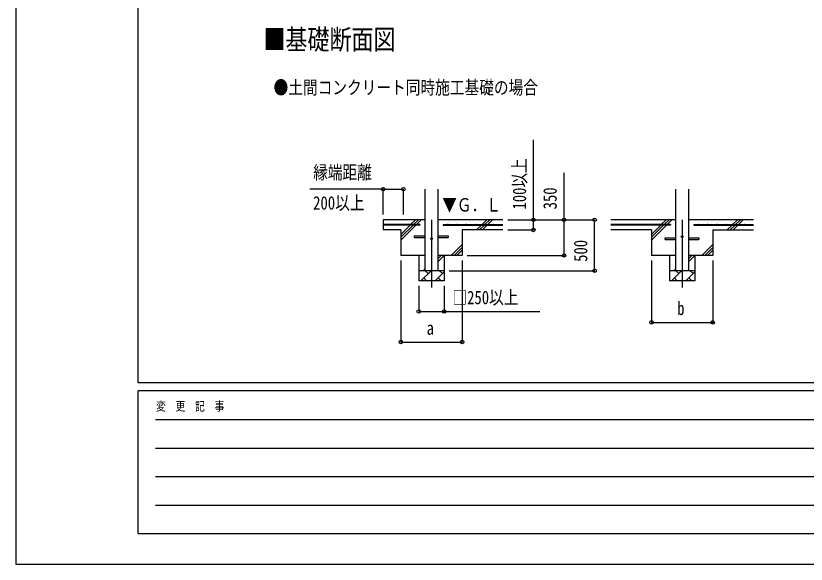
# Model space of a CAD drawing. Units: millimetres, scale not verified. Extents: x -16820 to 16820, y -11880 to 11880.
# Drawn here: x -16820 to -9069, y -11880 to -6499 of the extents above; entities that cross this region are included whole.
import ezdxf
from ezdxf.enums import TextEntityAlignment as Align

# ---------------------------------------------------------------- set-up
doc = ezdxf.new("R2010")
doc.units = ezdxf.units.MM
doc.header["$LTSCALE"] = 50
for name, color, linetype in [('0-2_USER1', 3, 'Continuous'), ('0-3_YKK_12', 2, 'Continuous'), ('0-4_YKK_13', 4, 'Continuous'), ('0-5_YKK_A1', 4, 'Continuous'), ('0-6_YKK_D', 6, 'Continuous'), ('0-7_YKK_ZWAK', 7, 'Continuous')]:
    doc.layers.add(name, color=color, linetype=linetype)
doc.styles.add('ＭＳ ゴシック', font='')
doc.styles.get('ＭＳ ゴシック').set_extended_font_data('MS Gothic')

msp = doc.modelspace()

# ---------------------------------------------------------------- linework, layer by layer
at = {"layer": '0-3_YKK_12'}
for p, q in [((-12743.92, -8500), (-12743.92, -9165.95)), ((-10285.92, -8500), (-10285.92, -9165.95))]:
    msp.add_line(p, q, dxfattribs=at)
at = {"layer": '0-4_YKK_13'}
for p, q in [((-12908.92, -8657), (-12806.42, -8657)), ((-12908.92, -8673), (-12908.92, -8657)), ((-12908.92, -8673), (-12806.42, -8673)), ((-12681.42, -8657), (-12578.92, -8657)), ((-12681.42, -8673), (-12578.92, -8673)), ((-12578.92, -8657), (-12578.92, -8673)), ((-10450.92, -8677), (-10348.42, -8677)), ((-10450.92, -8693), (-10450.92, -8677)), ((-10223.42, -8677), (-10120.92, -8677)), ((-10120.92, -8677), (-10120.92, -8693)), ((-10450.92, -8693), (-10348.42, -8693)), ((-10223.42, -8693), (-10120.92, -8693))]:
    msp.add_line(p, q, dxfattribs=at)
for centre in [(-12743.92, -8685), (-10285.92, -8665)]:
    msp.add_circle(centre, 8, dxfattribs=at)
at = {"layer": '0-5_YKK_A1'}
for p, q in [((-12806.42, -9000), (-12806.42, -8200)), ((-12681.42, -8200), (-12681.42, -9000)), ((-10348.42, -9000), (-10348.42, -8200)), ((-10223.42, -8200), (-10223.42, -9000)), ((-12806.42, -8500), (-13218.92, -8500)), ((-13218.92, -8500), (-13218.92, -8600)), ((-12947.99, -8547.5), (-12900.49, -8500)), ((-12919.71, -8547.5), (-12872.21, -8500)), ((-12891.42, -8547.5), (-12843.92, -8500)), ((-12043.92, -8500), (-12681.42, -8500)), ((-12247.99, -8547.5), (-12200.49, -8500)), ((-12219.71, -8547.5), (-12172.21, -8500)), ((-12191.42, -8547.5), (-12143.92, -8500)), ((-10348.42, -8500), (-10985.92, -8500)), ((-10489.99, -8547.5), (-10442.49, -8500)), ((-10461.71, -8547.5), (-10414.21, -8500)), ((-10433.42, -8547.5), (-10385.92, -8500)), ((-9585.92, -8500), (-10223.42, -8500)), ((-9789.99, -8547.5), (-9742.49, -8500)), ((-9761.71, -8547.5), (-9714.21, -8500)), ((-9733.42, -8547.5), (-9685.92, -8500)), ((-12858.92, -8547.5), (-13218.92, -8547.5)), ((-12858.92, -8552.5), (-13218.92, -8552.5)), ((-13043.92, -8600), (-13218.92, -8600)), ((-13043.92, -8700), (-12896.42, -8552.5)), ((-13043.92, -8643.43), (-12952.99, -8552.5)), ((-13043.92, -8671.72), (-12924.71, -8552.5)), ((-13043.92, -8600), (-13043.92, -8850)), ((-12858.92, -8547.5), (-12858.92, -8552.5)), ((-12628.92, -8547.5), (-12043.92, -8547.5)), ((-12628.92, -8547.5), (-12628.92, -8552.5)), ((-12628.92, -8552.5), (-12043.92, -8552.5)), ((-12043.92, -8600), (-12443.92, -8600)), ((-12443.92, -8600), (-12443.92, -8850)), ((-12300.49, -8600), (-12252.99, -8552.5)), ((-12272.21, -8600), (-12224.71, -8552.5)), ((-12243.92, -8600), (-12196.42, -8552.5)), ((-10400.92, -8547.5), (-10985.92, -8547.5)), ((-10400.92, -8552.5), (-10985.92, -8552.5)), ((-10585.92, -8600), (-10985.92, -8600)), ((-10585.92, -8700), (-10438.42, -8552.5)), ((-10585.92, -8643.43), (-10494.99, -8552.5)), ((-10585.92, -8671.72), (-10466.71, -8552.5)), ((-10585.92, -8600), (-10585.92, -8850)), ((-10400.92, -8547.5), (-10400.92, -8552.5)), ((-10170.92, -8547.5), (-9585.92, -8547.5)), ((-10170.92, -8547.5), (-10170.92, -8552.5)), ((-10170.92, -8552.5), (-9585.92, -8552.5)), ((-9985.92, -8600), (-9985.92, -8850)), ((-9985.92, -8600), (-9585.92, -8600)), ((-9842.49, -8600), (-9794.99, -8552.5)), ((-9814.21, -8600), (-9766.71, -8552.5)), ((-9785.92, -8600), (-9738.42, -8552.5)), ((-12550.49, -8850), (-12443.92, -8743.43)), ((-10092.49, -8850), (-9985.92, -8743.43)), ((-12522.21, -8850), (-12443.92, -8771.72)), ((-12493.92, -8850), (-12443.92, -8800)), ((-10064.21, -8850), (-9985.92, -8771.72)), ((-10035.92, -8850), (-9985.92, -8800)), ((-12806.42, -8850), (-13043.92, -8850)), ((-12868.92, -8850), (-12868.92, -9100)), ((-12681.42, -8911.67), (-12619.75, -8850)), ((-12681.42, -8883.38), (-12648.04, -8850)), ((-12443.92, -8850), (-12681.42, -8850)), ((-12618.92, -8850), (-12618.92, -9100)), ((-10348.42, -8850), (-10585.92, -8850)), ((-10410.92, -8850), (-10410.92, -9100)), ((-10223.42, -8911.67), (-10161.75, -8850)), ((-10223.42, -8883.38), (-10190.04, -8850)), ((-9985.92, -8850), (-10223.42, -8850)), ((-10160.92, -8850), (-10160.92, -9100)), ((-12826.32, -9000), (-12806.42, -8980.1)), ((-10368.32, -9000), (-10348.42, -8980.1)), ((-12618.92, -9000), (-12868.92, -9000)), ((-12848.18, -9100), (-12748.18, -9000)), ((-12776.74, -9028.55), (-12805.29, -9000)), ((-12706.76, -9100), (-12618.92, -9012.16)), ((-12635.32, -9028.55), (-12663.87, -9000)), ((-10160.92, -9000), (-10410.92, -9000)), ((-10390.18, -9100), (-10290.18, -9000)), ((-10318.74, -9028.55), (-10347.29, -9000)), ((-10248.76, -9100), (-10160.92, -9012.16)), ((-10177.32, -9028.55), (-10205.87, -9000)), ((-12618.92, -9100), (-12868.92, -9100)), ((-12819.63, -9071.45), (-12791.08, -9100)), ((-12678.21, -9071.45), (-12649.66, -9100)), ((-10160.92, -9100), (-10410.92, -9100)), ((-10361.63, -9071.45), (-10333.08, -9100)), ((-10220.21, -9071.45), (-10191.66, -9100))]:
    msp.add_line(p, q, dxfattribs=at)
for centre in [(-13173.92, -8545), (-13083.92, -8545), (-12993.92, -8545), (-12903.92, -8545), (-12583.92, -8545), (-12493.92, -8545), (-12403.92, -8545), (-12313.92, -8545), (-12223.92, -8545), (-12133.92, -8545), (-10895.92, -8545), (-10805.92, -8545), (-10715.92, -8545), (-10625.92, -8545), (-10535.92, -8545), (-10445.92, -8545), (-10125.92, -8545), (-10035.92, -8545), (-9945.92, -8545), (-9855.92, -8545), (-9765.92, -8545), (-9675.92, -8545)]:
    msp.add_circle(centre, 2.5, dxfattribs=at)
at = {"layer": '0-6_YKK_D'}
for p, q in [((-13218.92, -8200), (-13936.73, -8200)), ((-13218.92, -8450), (-13218.92, -8199)), ((-13218.92, -8200), (-13018.92, -8200)), ((-13018.92, -8450), (-13018.92, -8199)), ((-11993.92, -8500), (-11742.92, -8500)), ((-11993.92, -8500), (-11142.92, -8500)), ((-11993.92, -8500), (-11442.92, -8500)), ((-11143.92, -9000), (-11143.92, -8500)), ((-11993.92, -8600), (-11742.92, -8600)), ((-13043.92, -8900), (-13043.92, -9701)), ((-12442.92, -8900), (-12442.92, -9701)), ((-12393.92, -8850), (-11442.92, -8850)), ((-10585.92, -8900), (-10585.92, -9507.96)), ((-9985.92, -8900), (-9985.92, -9507.96)), ((-12568.92, -9000), (-11142.92, -9000)), ((-12868.92, -9150), (-12868.92, -9401)), ((-12618.92, -9150), (-12618.92, -9401)), ((-10585.92, -9506.96), (-9985.92, -9506.96)), ((-13043.92, -9700), (-12442.92, -9700))]:
    msp.add_line(p, q, dxfattribs=at)
for points in [[(-11743.92, -8600), (-11743.92, -8500), (-11743.92, -7715.2)], [(-11443.92, -8850), (-11443.92, -8500), (-11443.92, -8039.6)], [(-12868.92, -9400), (-12618.92, -9400), (-11680.52, -9400)]]:
    msp.add_lwpolyline(points, dxfattribs=at)
for centre in [(-13218.92, -8200), (-13018.92, -8200), (-11743.92, -8500), (-11443.92, -8500), (-11143.92, -8500), (-11743.92, -8600), (-11443.92, -8850), (-11143.92, -9000), (-12868.92, -9400), (-12618.92, -9400), (-10585.92, -9506.96), (-9985.92, -9506.96), (-13043.92, -9700), (-12442.92, -9700)]:
    msp.add_circle(centre, 17, dxfattribs=at)
at = {"layer": '0-7_YKK_ZWAK'}
for p, q in [((-15619.92, -10100), (-15619.92, 11100)), ((15580.08, -10100), (-15619.92, -10100)), ((-5219.92, -10180), (-15619.92, -10180)), ((-15619.92, -11580), (-15619.92, -10180)), ((-15449.92, -10460), (-5419.92, -10460)), ((-15449.92, -10740), (-5419.92, -10740)), ((-15449.92, -11020), (-5419.92, -11020)), ((-15449.92, -11300), (-5419.92, -11300)), ((-15619.92, -11580), (-5219.92, -11580))]:
    msp.add_line(p, q, dxfattribs=at)
msp.add_lwpolyline([(-16820, -11880), (16820, -11880), (16820, 11880), (-16820, 11880)], close=True, dxfattribs=at)

# ---------------------------------------------------------------- texts
at = {"layer": '0-2_USER1', "style": 'ＭＳ ゴシック', "width": 0.8}
for s, height, p in [('■基礎断面図', 197.9, (-14391.49, -6889.39)), ('●土間コンクリート同時施工基礎の場合', 132, (-14291.94, -7307.39))]:
    msp.add_text(s, height=height, dxfattribs=at).set_placement(p, align=Align.BOTTOM_LEFT)
at = {"layer": '0-5_YKK_A1', "style": 'ＭＳ ゴシック', "width": 0.8}
msp.add_text('▼Ｇ．Ｌ', height=132, dxfattribs=at).set_placement((-12638.42, -8459.19), align=Align.BOTTOM_LEFT)
at = {"layer": '0-6_YKK_D', "style": 'ＭＳ ゴシック', "width": 0.8}
for s, p in [('100以上', (-11775.92, -8400)), ('350', (-11475.92, -8398)), ('500', (-11175.92, -8913.2))]:
    msp.add_text(s, height=132, rotation=90, dxfattribs=at).set_placement(p, align=Align.BOTTOM_LEFT)
for s, p in [('縁端距離', (-13904.22, -8140)), ('200以上', (-13904.22, -8440)), ('□250以上', (-12538.12, -9368)), ('b', (-10333.92, -9474.96)), ('a', (-12791.42, -9668))]:
    msp.add_text(s, height=132, dxfattribs=at).set_placement(p, align=Align.BOTTOM_LEFT)
at = {"layer": '0-7_YKK_ZWAK', "style": 'ＭＳ ゴシック', "width": 0.8}
msp.add_text('変  更  記  事', height=87.98, dxfattribs=at).set_placement((-15445.24, -10400), align=Align.BOTTOM_LEFT)

doc.saveas('drawing.dxf')
